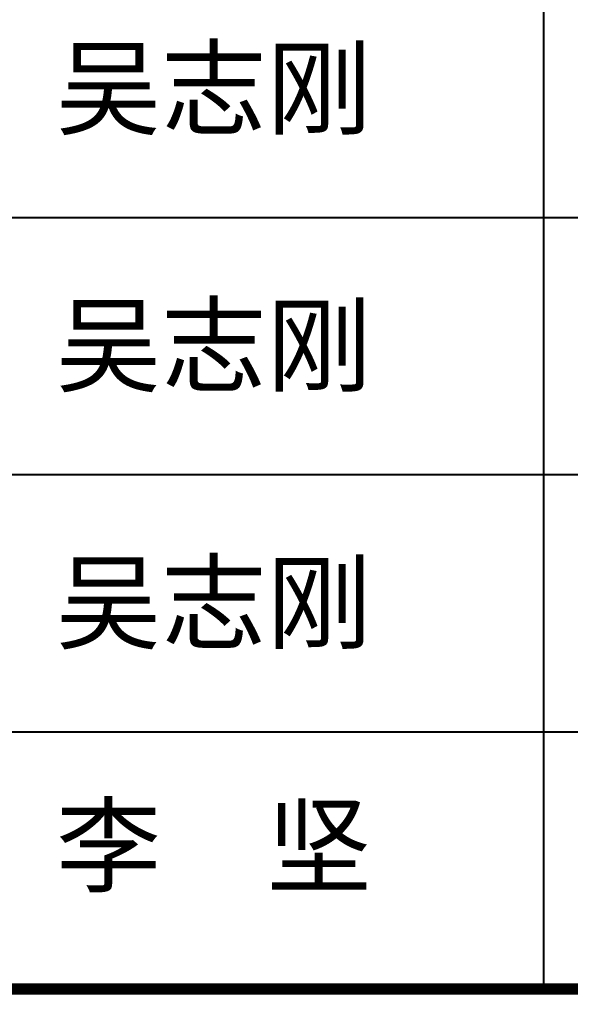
# Model space of a CAD drawing. Extents: x -809667 to 586099, y 3084146 to 3634412.
# Drawn here: x 382893.42 to 382901.98, y 3085608.47 to 3085623.63 of the extents above; entities that cross this region are included whole.
import ezdxf

# ---------------------------------------------------------------- set-up
doc = ezdxf.new("R2010")
doc.units = 0
doc.header["$LTSCALE"] = 0.5
doc.layers.get('0').update_dxf_attribs({"linetype": 'CONTINUOUS'})
doc.layers.add('PUB_TITLE', color=4, linetype='CONTINUOUS')
doc.styles.add('-宋体', font='', dxfattribs={"width": 0.6})
doc.styles.get('-宋体').set_extended_font_data('NSimSun')

# ---------------------------------------------------------------- blocks, each defined once
blk = doc.blocks.new('DE')
at = {"layer": 'PUB_TITLE'}
for p, q in [((-6000, 8800), (0, 8800)), ((-6000, 8000), (0, 8000)), ((-6000, 7200), (0, 7200)), ((-6000, 7200), (0, 7200)), ((-6000, 6400), (0, 6400))]:
    blk.add_line(p, q, dxfattribs=at)
blk.add_lwpolyline([(-2000, 6400), (-2000, 12000)], dxfattribs=at)
at = {"layer": 'PUB_TITLE', "const_width": 35}
blk.add_lwpolyline([(-6000, 6400), (0, 6400)], dxfattribs=at)
blk = doc.blocks.new('DEEEE')
at = {"layer": 'PUB_TITLE'}
blk.add_blockref('DE', (917508.9, -201220.5), dxfattribs=at)
at = {"layer": 'PUB_TITLE', "color": 7, "style": '-宋体', "width": 1.000002}
for s, p in [('吴志刚', (913992, -192138)), ('吴志刚', (913992, -192938)), ('吴志刚', (913992, -193738)), ('李  坚', (913992, -194495.3))]:
    blk.add_text(s, height=240, dxfattribs=at).set_placement(p)

msp = doc.modelspace()

# ---------------------------------------------------------------- block references
at = {"xscale": 0.005, "yscale": 0.005, "zscale": 0.005}
msp.add_blockref('DEEEE', (378324.023, 3086582.655), dxfattribs=at)

doc.saveas('drawing.dxf')
